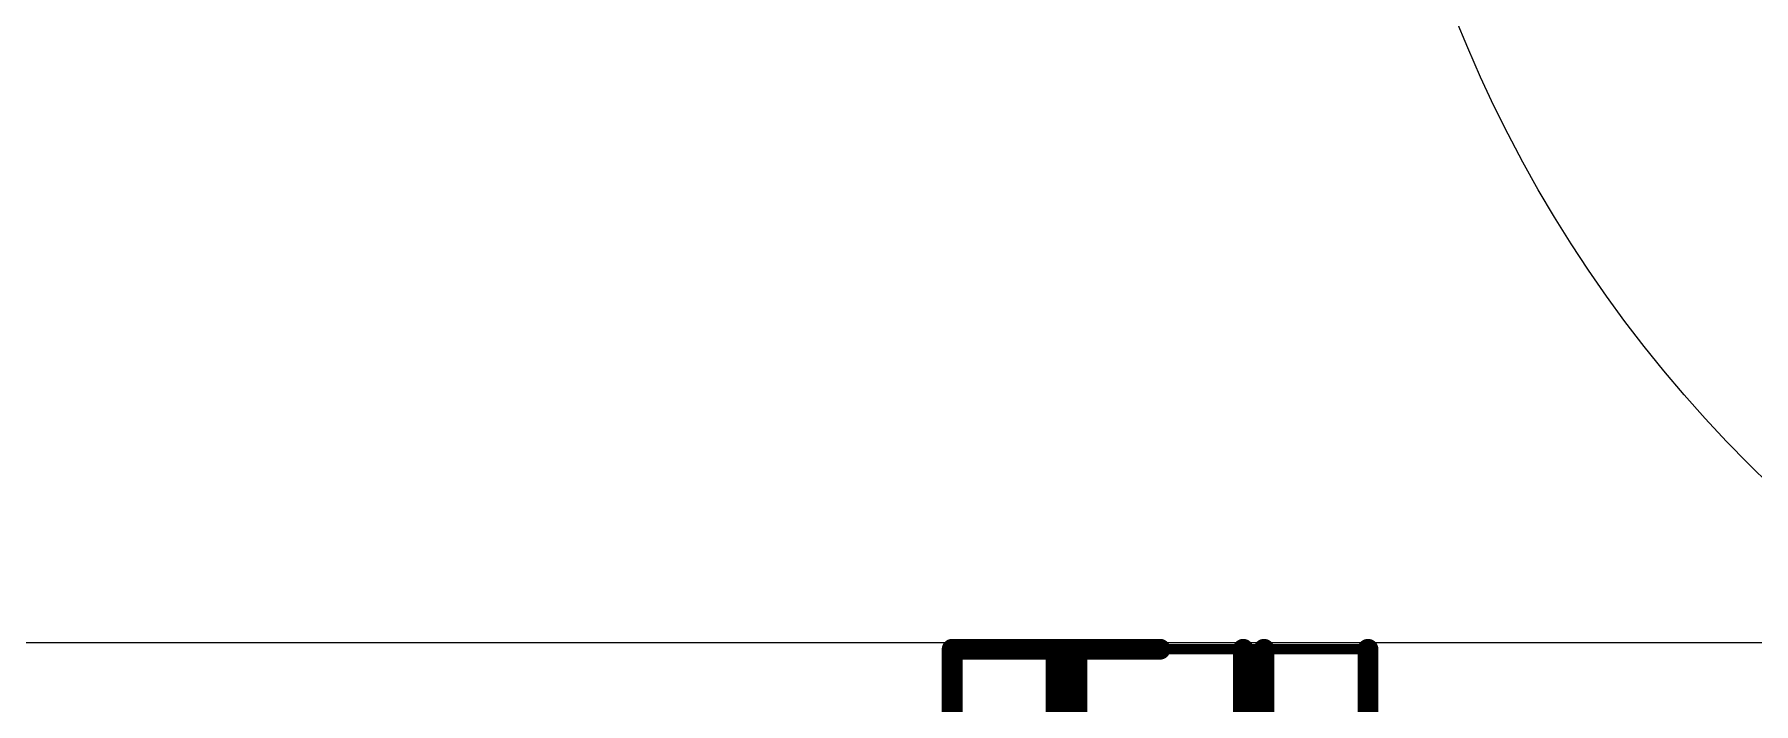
# Model space of a CAD drawing. Header units: inches. Extents: x -5 to 142, y -3 to 122.
# Drawn here: x 85.75 to 106.75, y 79.76 to 87.94 of the extents above; entities that cross this region are included whole.
import ezdxf

# ---------------------------------------------------------------- set-up
doc = ezdxf.new("R2010")
doc.units = ezdxf.units.IN
doc.header["$MEASUREMENT"] = 0
doc.layers.add('20', color=7, linetype='Continuous')
doc.layers.add('21', color=253, linetype='Continuous')

msp = doc.modelspace()

# ---------------------------------------------------------------- linework, layer by layer
msp.add_lwpolyline([(137, 106.5), (128, 106.5), (128, 85.5), (109.5, 85.5), (109.5, 80.5), (2, 80.5), (2, 34.5), (127, 34.5), (127, 9.5), (137, 9.5), (137, 34.5), (137, 80.5), (137, 85.5)], close=True)
msp.add_circle((118, 94), 16)
at = {"layer": '20'}
msp.add_line((109.5, 80.5), (2, 80.5), dxfattribs=at)
at = {"layer": '21'}
for points, const_width in [([(96.96, 77.5), (96.96, 80.421)], 0.254), ([(96.96, 80.421), (98.23, 80.421)], 0.254), ([(98.23, 80.421), (99.5, 80.421)], 0.254), ([(98.23, 79.405), (98.23, 80.421)], 0.254), ([(98.23, 80.04), (98.23, 80.421)], 0.127), ([(98.484, 80.421), (98.23, 80.421)], 0.127), ([(98.484, 80.421), (98.484, 79.405)], 0.254), ([(102.04, 80.421), (99.5, 80.421)], 0.127), ([(100.516, 80.421), (100.516, 79.405)], 0.254), ([(100.77, 79.405), (100.77, 80.421)], 0.254), ([(102.04, 77.5), (102.04, 80.421)], 0.254)]:
    msp.add_lwpolyline(points, dxfattribs=dict(at, const_width=const_width))
for points, const_width in [([(97.0235, 80.421, 1), (96.8965, 80.421)], 0.127), ([(96.96, 80.4845, 1), (96.96, 80.3575)], 0.127), ([(98.23, 80.4845, 1), (98.23, 80.3575)], 0.127), ([(98.2935, 80.421, 1), (98.1665, 80.421)], 0.127), ([(98.23, 80.3575, 1), (98.23, 80.4845)], 0.127), ([(98.23, 80.4528, 1), (98.23, 80.3892)], 0.0635), ([(98.2618, 80.421, 1), (98.1983, 80.421)], 0.0635), ([(98.5475, 80.421, 1), (98.4205, 80.421)], 0.127), ([(98.484, 80.3892, 1), (98.484, 80.4528)], 0.0635), ([(99.5, 80.4528, 1), (99.5, 80.3892)], 0.0635), ([(99.5, 80.3575, 1), (99.5, 80.4845)], 0.127), ([(100.5795, 80.421, 1), (100.4525, 80.421)], 0.127), ([(100.8335, 80.421, 1), (100.7065, 80.421)], 0.127), ([(102.1035, 80.421, 1), (101.9765, 80.421)], 0.127), ([(102.04, 80.3892, 1), (102.04, 80.4528)], 0.0635), ([(98.1983, 80.04, 1), (98.2618, 80.04)], 0.0635)]:
    msp.add_lwpolyline(points, format="xyb", dxfattribs=dict(at, const_width=const_width))

doc.saveas('drawing.dxf')
